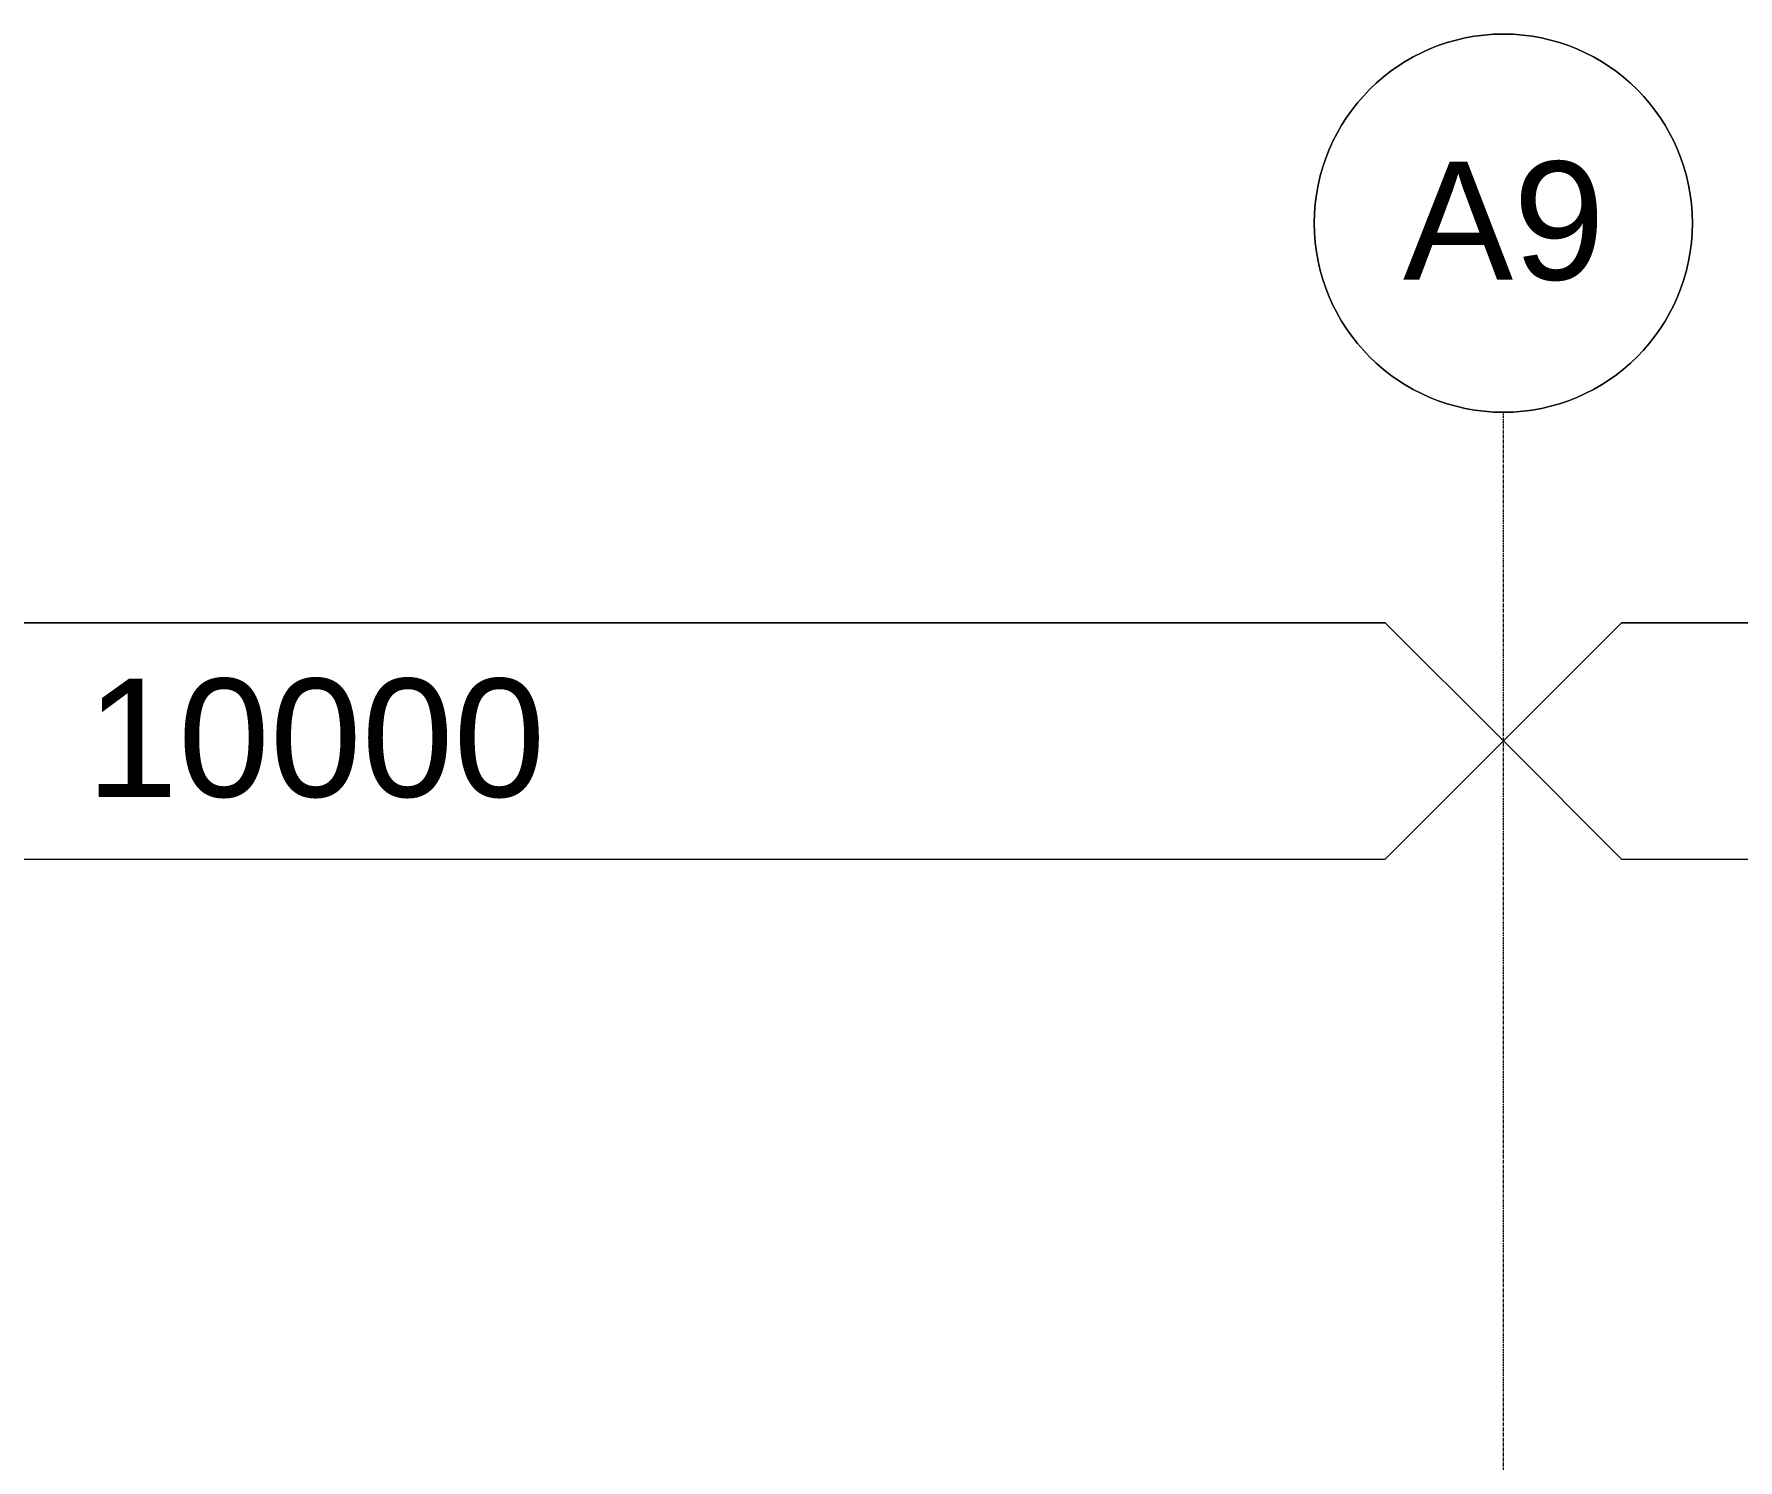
# Model space of a CAD drawing. Header units: millimetres. Extents: x -2361666 to -2009843, y -375 to 29863.
# Drawn here: x -2188885 to -2181678, y 21711 to 27743 of the extents above; entities that cross this region are included whole.
import ezdxf

# ---------------------------------------------------------------- set-up
doc = ezdxf.new("R2010")
doc.units = ezdxf.units.MM
doc.linetypes.add('Grid Line', pattern=[21, 12, -3, 3, -3])
for name, color, linetype, lineweight in [('A-ANNO-NOTE', 131, 'Continuous', 5), ('A-DETL-GENF', 92, 'Continuous', 5), ('S-GRID', 1, 'Continuous', 5), ('S-GRID-IDEN', 1, 'Continuous', 5)]:
    doc.layers.add(name, color=color, linetype=linetype, lineweight=lineweight)
doc.styles.add('Arial', font='arial.ttf', dxfattribs={"height": 500})

# ---------------------------------------------------------------- blocks, each defined once
blk = doc.blocks.new('Dimension - Grids _2D_ - 1-200-1063965-SOUTH EAST - PART A')
at = {"layer": 'A-DETL-GENF'}
for p, q in [((-972751.1, 25252.7), (-973251.1, 24752.7)), ((-973251.1, 24752.7), (-972751.1, 25252.7)), ((-963751.1, 25252.7), (-972751.1, 25252.7)), ((-972751.1, 25252.7), (-963751.1, 25252.7)), ((-963251.1, 24752.7), (-963751.1, 25252.7)), ((-963251.1, 24752.7), (-963751.1, 25252.7)), ((-973251.1, 24752.7), (-972751.1, 24252.7)), ((-973251.1, 24752.7), (-972751.1, 24252.7)), ((-963751.1, 24252.7), (-963251.1, 24752.7)), ((-963251.1, 24752.7), (-963751.1, 24252.7)), ((-972751.1, 24252.7), (-963751.1, 24252.7)), ((-972751.1, 24252.7), (-963751.1, 24252.7))]:
    blk.add_line(p, q, dxfattribs=at)
blk = doc.blocks.new('Grid - A1-203820-SOUTH EAST - PART A')
at = {"layer": 'S-GRID-IDEN'}
blk.add_circle((-1014851.1, 26943.2), 800, dxfattribs=at)
for start, end in [(0, 180), (180, 360)]:
    blk.add_arc((-1014851.1, 26943.2), 800, start, end, dxfattribs=at)

msp = doc.modelspace()

# ---------------------------------------------------------------- linework, layer by layer
at = {"layer": 'S-GRID', "linetype": 'Grid Line'}
msp.add_line((-2182669.7, 224.7), (-2182669.7, 26143.2), dxfattribs=at)

# ---------------------------------------------------------------- block references
at = {"layer": 'A-DETL-GENF'}
for p in [(-1219418.7, 0), (-1209418.7, 0)]:
    msp.add_blockref('Dimension - Grids _2D_ - 1-200-1063965-SOUTH EAST - PART A', p, dxfattribs=at)
at = {"layer": 'S-GRID-IDEN'}
msp.add_blockref('Grid - A1-203820-SOUTH EAST - PART A', (-1167818.7, 0), dxfattribs=at)

# ---------------------------------------------------------------- texts
at = {"layer": 'A-ANNO-NOTE', "insert": (-2188664.2, 25016.1), "char_height": 500, "width": 2324.894, "attachment_point": 1, "style": 'Arial'}
msp.add_mtext('10000', dxfattribs=at)
at = {"layer": 'S-GRID-IDEN', "insert": (-2183094.1, 27204), "char_height": 500, "width": 1026.16, "attachment_point": 1, "style": 'Arial'}
msp.add_mtext('A9', dxfattribs=at)

doc.saveas('drawing.dxf')
